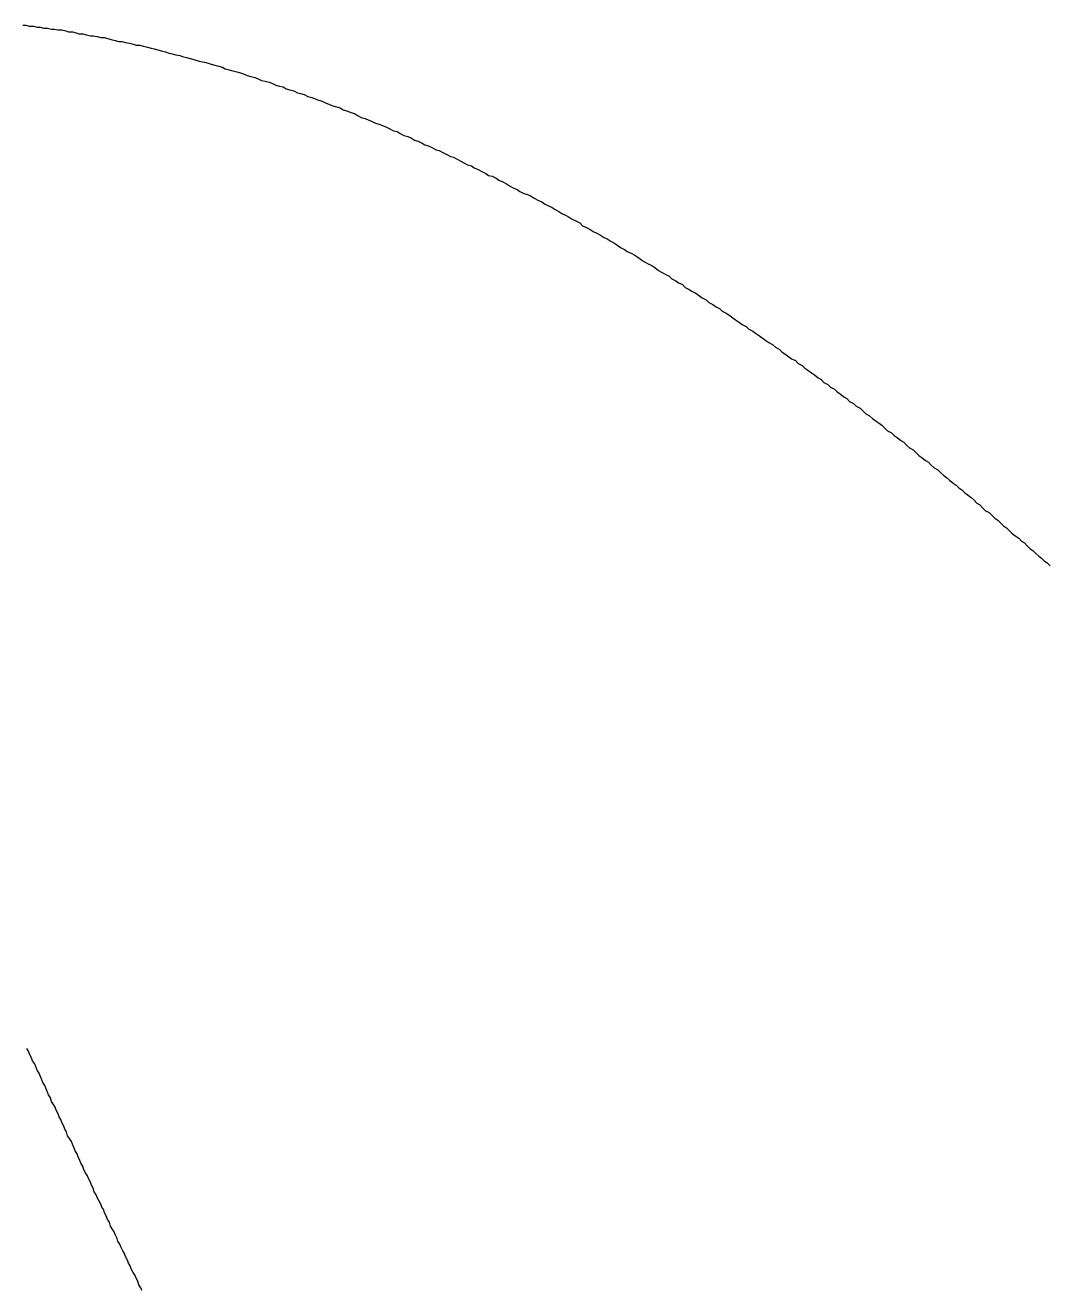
# Model space of a CAD drawing. Header units: millimetres. Extents: x 35 to 605, y 64 to 964.
# Drawn here: x 313.32 to 324.08, y 482.42 to 495.73 of the extents above; entities that cross this region are included whole.
import ezdxf

# ---------------------------------------------------------------- set-up
doc = ezdxf.new("R2010")
doc.units = ezdxf.units.MM

msp = doc.modelspace()

# ---------------------------------------------------------------- linework, layer by layer
for points in [[(313.297, 495.728, 0), (313.327, 495.728, 0), (313.367, 495.718, 0), (313.407, 495.718, 0), (313.447, 495.708, 0), (313.477, 495.708, 0), (313.517, 495.698, 0), (313.557, 495.698, 0), (313.597, 495.688, 0), (313.627, 495.688, 0), (313.667, 495.678, 0), (313.707, 495.678, 0), (313.747, 495.668, 0), (313.777, 495.658, 0), (313.817, 495.658, 0), (313.857, 495.648, 0), (313.887, 495.638, 0), (313.927, 495.638, 0), (313.967, 495.628, 0), (314.007, 495.618, 0), (314.037, 495.618, 0), (314.077, 495.608, 0), (314.117, 495.598, 0), (314.157, 495.598, 0), (314.187, 495.588, 0), (314.227, 495.578, 0), (314.267, 495.568, 0), (314.307, 495.558, 0), (314.337, 495.558, 0), (314.377, 495.548, 0), (314.417, 495.538, 0), (314.457, 495.528, 0), (314.487, 495.518, 0), (314.527, 495.518, 0), (314.567, 495.508, 0), (314.607, 495.498, 0), (314.647, 495.488, 0), (314.677, 495.478, 0), (314.717, 495.468, 0), (314.757, 495.458, 0), (314.797, 495.448, 0), (314.827, 495.438, 0), (314.867, 495.428, 0), (314.907, 495.418, 0), (314.947, 495.408, 0), (314.977, 495.398, 0), (315.017, 495.388, 0), (315.057, 495.378, 0), (315.097, 495.368, 0), (315.127, 495.358, 0), (315.167, 495.348, 0), (315.207, 495.338, 0), (315.247, 495.328, 0), (315.277, 495.318, 0), (315.317, 495.308, 0), (315.357, 495.298, 0), (315.397, 495.288, 0), (315.427, 495.268, 0), (315.467, 495.258, 0), (315.507, 495.248, 0), (315.547, 495.238, 0), (315.587, 495.228, 0), (315.617, 495.218, 0), (315.657, 495.198, 0), (315.697, 495.188, 0), (315.737, 495.178, 0), (315.767, 495.168, 0), (315.807, 495.148, 0), (315.847, 495.138, 0), (315.887, 495.128, 0), (315.917, 495.118, 0), (315.957, 495.098, 0), (315.997, 495.088, 0), (316.037, 495.078, 0), (316.067, 495.058, 0), (316.107, 495.048, 0), (316.147, 495.038, 0), (316.187, 495.018, 0), (316.217, 495.008, 0), (316.257, 494.998, 0), (316.297, 494.978, 0), (316.337, 494.968, 0), (316.367, 494.958, 0), (316.407, 494.938, 0), (316.447, 494.928, 0), (316.487, 494.908, 0), (316.517, 494.898, 0), (316.557, 494.878, 0), (316.597, 494.868, 0), (316.637, 494.858, 0), (316.667, 494.838, 0), (316.707, 494.828, 0), (316.747, 494.808, 0), (316.787, 494.798, 0), (316.817, 494.778, 0), (316.857, 494.758, 0), (316.897, 494.748, 0), (316.937, 494.728, 0), (316.967, 494.718, 0), (317.007, 494.698, 0), (317.047, 494.688, 0), (317.087, 494.668, 0), (317.117, 494.658, 0), (317.157, 494.638, 0), (317.197, 494.618, 0), (317.237, 494.608, 0), (317.267, 494.588, 0), (317.307, 494.568, 0), (317.347, 494.558, 0), (317.387, 494.538, 0), (317.417, 494.518, 0), (317.457, 494.508, 0), (317.497, 494.488, 0), (317.527, 494.468, 0), (317.567, 494.458, 0), (317.607, 494.438, 0), (317.647, 494.418, 0), (317.677, 494.408, 0), (317.717, 494.388, 0), (317.757, 494.368, 0), (317.797, 494.348, 0), (317.827, 494.338, 0), (317.867, 494.318, 0), (317.907, 494.298, 0), (317.937, 494.278, 0), (317.977, 494.258, 0), (318.017, 494.248, 0), (318.047, 494.228, 0), (318.087, 494.208, 0), (318.127, 494.188, 0), (318.167, 494.168, 0), (318.197, 494.148, 0), (318.237, 494.138, 0), (318.277, 494.118, 0), (318.307, 494.098, 0), (318.347, 494.078, 0), (318.387, 494.058, 0), (318.417, 494.038, 0), (318.457, 494.018, 0), (318.497, 493.998, 0), (318.527, 493.978, 0), (318.567, 493.958, 0), (318.607, 493.948, 0), (318.647, 493.928, 0), (318.677, 493.908, 0), (318.717, 493.888, 0), (318.757, 493.868, 0), (318.787, 493.848, 0), (318.827, 493.828, 0), (318.867, 493.808, 0), (318.897, 493.788, 0), (318.937, 493.768, 0), (318.967, 493.748, 0), (319.007, 493.728, 0), (319.047, 493.708, 0), (319.077, 493.688, 0), (319.117, 493.668, 0), (319.157, 493.648, 0), (319.187, 493.618, 0), (319.227, 493.598, 0), (319.267, 493.578, 0), (319.297, 493.558, 0), (319.337, 493.538, 0), (319.377, 493.518, 0), (319.407, 493.498, 0), (319.447, 493.478, 0), (319.477, 493.458, 0), (319.517, 493.438, 0), (319.557, 493.408, 0), (319.587, 493.388, 0), (319.627, 493.368, 0), (319.657, 493.348, 0), (319.697, 493.328, 0), (319.737, 493.308, 0), (319.767, 493.288, 0), (319.807, 493.258, 0), (319.837, 493.238, 0), (319.877, 493.218, 0), (319.917, 493.198, 0), (319.947, 493.178, 0), (319.987, 493.148, 0), (320.017, 493.128, 0), (320.057, 493.108, 0), (320.097, 493.088, 0), (320.127, 493.058, 0), (320.167, 493.038, 0), (320.197, 493.018, 0), (320.237, 492.998, 0), (320.267, 492.968, 0), (320.307, 492.948, 0), (320.337, 492.928, 0), (320.377, 492.908, 0), (320.417, 492.878, 0), (320.447, 492.858, 0), (320.487, 492.838, 0), (320.517, 492.808, 0), (320.557, 492.788, 0), (320.587, 492.768, 0), (320.627, 492.748, 0), (320.657, 492.718, 0), (320.697, 492.698, 0), (320.727, 492.678, 0), (320.767, 492.648, 0), (320.797, 492.628, 0), (320.837, 492.598, 0), (320.867, 492.578, 0), (320.907, 492.558, 0), (320.937, 492.528, 0), (320.977, 492.508, 0), (321.007, 492.488, 0), (321.047, 492.458, 0), (321.077, 492.438, 0), (321.117, 492.408, 0), (321.147, 492.388, 0), (321.187, 492.368, 0), (321.217, 492.338, 0), (321.257, 492.318, 0), (321.287, 492.288, 0), (321.317, 492.268, 0), (321.357, 492.238, 0), (321.387, 492.218, 0), (321.427, 492.198, 0), (321.457, 492.168, 0), (321.497, 492.148, 0), (321.527, 492.118, 0), (321.557, 492.098, 0), (321.597, 492.068, 0), (321.627, 492.048, 0), (321.667, 492.018, 0), (321.697, 491.998, 0), (321.727, 491.968, 0), (321.767, 491.948, 0), (321.797, 491.918, 0), (321.837, 491.898, 0), (321.867, 491.868, 0), (321.897, 491.848, 0), (321.937, 491.818, 0), (321.967, 491.798, 0), (321.997, 491.768, 0), (322.037, 491.748, 0), (322.067, 491.718, 0), (322.107, 491.698, 0), (322.137, 491.668, 0), (322.167, 491.638, 0), (322.207, 491.618, 0), (322.237, 491.588, 0), (322.267, 491.568, 0), (322.307, 491.538, 0), (322.337, 491.518, 0), (322.367, 491.488, 0), (322.397, 491.458, 0), (322.437, 491.438, 0), (322.467, 491.408, 0), (322.497, 491.388, 0), (322.537, 491.358, 0), (322.567, 491.338, 0), (322.597, 491.308, 0), (322.627, 491.278, 0), (322.667, 491.258, 0), (322.697, 491.228, 0), (322.727, 491.198, 0), (322.757, 491.178, 0), (322.797, 491.148, 0), (322.827, 491.128, 0), (322.857, 491.098, 0), (322.887, 491.068, 0), (322.927, 491.048, 0), (322.957, 491.018, 0), (322.987, 490.988, 0), (323.017, 490.968, 0), (323.047, 490.938, 0), (323.087, 490.908, 0), (323.117, 490.888, 0), (323.147, 490.858, 0), (323.177, 490.838, 0), (323.207, 490.808, 0), (323.247, 490.778, 0), (323.277, 490.758, 0), (323.307, 490.728, 0), (323.337, 490.698, 0), (323.367, 490.678, 0), (323.397, 490.648, 0), (323.427, 490.618, 0), (323.467, 490.598, 0), (323.497, 490.568, 0), (323.527, 490.538, 0), (323.557, 490.518, 0), (323.587, 490.488, 0), (323.617, 490.458, 0), (323.647, 490.438, 0), (323.677, 490.408, 0), (323.707, 490.378, 0), (323.737, 490.358, 0), (323.777, 490.328, 0), (323.807, 490.298, 0), (323.837, 490.278, 0), (323.867, 490.248, 0), (323.897, 490.218, 0), (323.927, 490.198, 0), (323.957, 490.168, 0), (323.987, 490.138, 0), (324.017, 490.118, 0), (324.047, 490.088, 0), (324.077, 490.068, 0), (324.107, 490.038, 0)], [(314.547, 482.408, 0), (314.537, 482.438, 0), (314.517, 482.468, 0), (314.507, 482.508, 0), (314.487, 482.538, 0), (314.477, 482.568, 0), (314.457, 482.598, 0), (314.437, 482.638, 0), (314.427, 482.668, 0), (314.407, 482.698, 0), (314.397, 482.728, 0), (314.377, 482.768, 0), (314.367, 482.798, 0), (314.347, 482.828, 0), (314.327, 482.868, 0), (314.317, 482.898, 0), (314.297, 482.928, 0), (314.287, 482.958, 0), (314.267, 482.998, 0), (314.257, 483.028, 0), (314.237, 483.058, 0), (314.217, 483.088, 0), (314.207, 483.128, 0), (314.187, 483.158, 0), (314.177, 483.188, 0), (314.157, 483.228, 0), (314.147, 483.258, 0), (314.127, 483.288, 0), (314.117, 483.318, 0), (314.097, 483.358, 0), (314.077, 483.388, 0), (314.067, 483.418, 0), (314.047, 483.448, 0), (314.037, 483.488, 0), (314.017, 483.518, 0), (314.007, 483.548, 0), (313.987, 483.588, 0), (313.977, 483.618, 0), (313.957, 483.648, 0), (313.937, 483.678, 0), (313.927, 483.718, 0), (313.907, 483.748, 0), (313.897, 483.778, 0), (313.877, 483.818, 0), (313.867, 483.848, 0), (313.847, 483.878, 0), (313.837, 483.908, 0), (313.817, 483.948, 0), (313.807, 483.978, 0), (313.787, 484.008, 0), (313.767, 484.038, 0), (313.757, 484.078, 0), (313.737, 484.108, 0), (313.727, 484.138, 0), (313.707, 484.178, 0), (313.697, 484.208, 0), (313.677, 484.238, 0), (313.667, 484.268, 0), (313.647, 484.308, 0), (313.637, 484.338, 0), (313.617, 484.368, 0), (313.597, 484.398, 0), (313.587, 484.438, 0), (313.567, 484.468, 0), (313.557, 484.498, 0), (313.537, 484.538, 0), (313.527, 484.568, 0), (313.507, 484.598, 0), (313.497, 484.628, 0), (313.477, 484.668, 0), (313.467, 484.698, 0), (313.447, 484.728, 0), (313.437, 484.758, 0), (313.417, 484.798, 0), (313.397, 484.828, 0), (313.387, 484.858, 0), (313.367, 484.898, 0), (313.357, 484.928, 0), (313.337, 484.958, 0)]]:
    msp.add_polyline3d(points)

doc.saveas('drawing.dxf')
